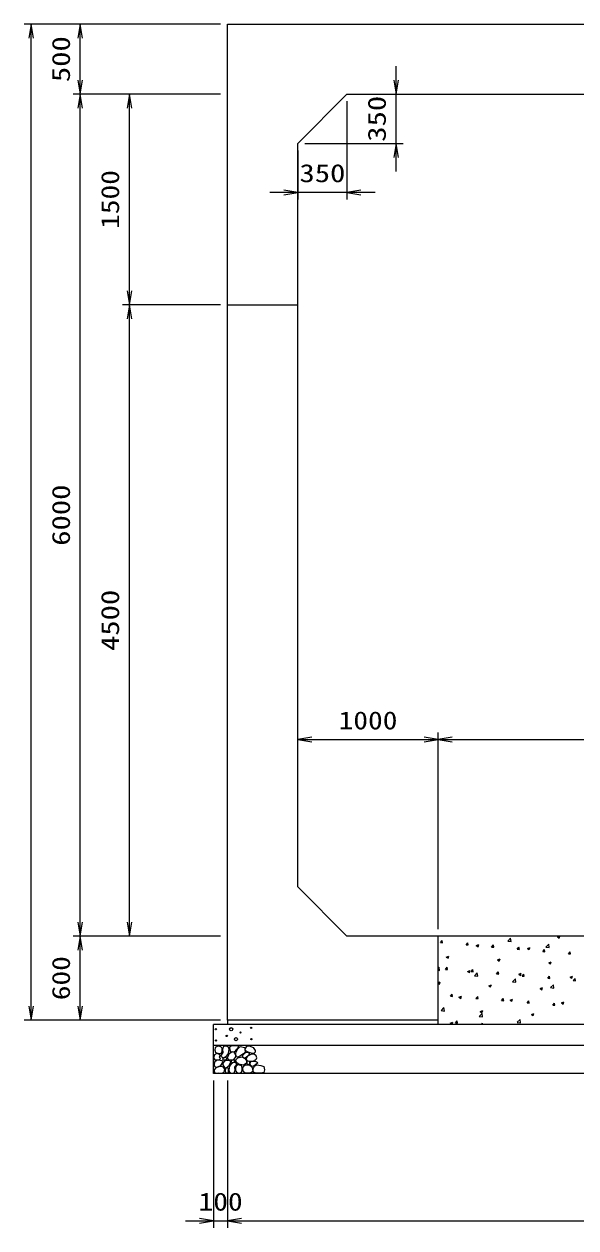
# Model space of a CAD drawing. Units: millimetres at full size. Extents: x 0 to 42050, y 0 to 29700.
# Drawn here: x 28325 to 32256, y 11120 to 19700 of the extents above; entities that cross this region are included whole.
import ezdxf
from ezdxf.enums import TextEntityAlignment as Align

# ---------------------------------------------------------------- set-up
doc = ezdxf.new("R2010")
doc.units = ezdxf.units.MM
for name, color, linetype, lineweight in [('D-DCR-HCHn', 4, 'Continuous', 9), ('D-STR-DIM', 7, 'Continuous', 25), ('D-STR-STRn', 1, 'Continuous', 25)]:
    doc.layers.add(name, color=color, linetype=linetype, lineweight=lineweight)
doc.styles.add('ＭＳ ゴシック', font='')
doc.styles.get('ＭＳ ゴシック').set_extended_font_data('MS Gothic')

# ---------------------------------------------------------------- blocks, each defined once
blk = doc.blocks.new('open_arrow')
at = {"color": 0, "linetype": 'Continuous', "lineweight": -2}
blk.add_lwpolyline([(7.5, 1.25), (0, 0), (7.5, -1.25)], dxfattribs=at)

msp = doc.modelspace()

# ---------------------------------------------------------------- linework, layer by layer
at = {"layer": 'D-DCR-HCHn'}
for p, q in [((31291.168, 13153.815), (31303.413, 13168.408)), ((31291.174, 13153.8), (31306.356, 13152.472)), ((31306.468, 13152.403), (31303.531, 13168.324)), ((31473.352, 13137.876), (31485.598, 13152.469)), ((31473.358, 13137.861), (31488.54, 13136.533)), ((31488.651, 13136.463), (31485.715, 13152.384)), ((31545.871, 13132.481), (31563.656, 13139.308)), ((31545.898, 13132.444), (31558.533, 13123.922)), ((31558.547, 13123.925), (31563.697, 13139.274)), ((31655.537, 13121.936), (31667.782, 13136.53)), ((31670.835, 13120.522), (31667.898, 13136.444)), ((31770.862, 13164.217), (31790.645, 13184.836)), ((31770.89, 13164.16), (31793.48, 13160.656)), ((31793.457, 13160.678), (31790.651, 13184.8)), ((32041.941, 13122.175), (32061.724, 13142.793)), ((32064.536, 13118.636), (32061.73, 13142.758)), ((32124.319, 13194.061), (32139.79, 13200)), ((32124.345, 13194.024), (32136.98, 13185.502)), ((32136.995, 13185.505), (32141.858, 13200)), ((31332.455, 13050.558), (31350.24, 13057.385)), ((31332.482, 13050.521), (31345.116, 13041.999)), ((31345.131, 13042.002), (31350.281, 13057.351)), ((31655.542, 13121.922), (31670.724, 13120.594)), ((31837.722, 13105.997), (31849.967, 13120.591)), ((31837.726, 13105.983), (31852.908, 13104.655)), ((31853.019, 13104.582), (31850.082, 13120.503)), ((31910.903, 13112.138), (31928.687, 13118.965)), ((31910.929, 13112.101), (31923.564, 13103.579)), ((31923.578, 13103.582), (31928.728, 13118.931)), ((32019.906, 13090.058), (32032.152, 13104.651)), ((32019.91, 13090.044), (32035.092, 13088.716)), ((32035.203, 13088.642), (32032.266, 13104.563)), ((32041.969, 13122.117), (32064.559, 13118.614)), ((32202.091, 13074.119), (32214.336, 13088.712)), ((32202.095, 13074.105), (32217.277, 13072.777)), ((32217.387, 13072.701), (32214.45, 13088.623)), ((31275, 12971.987), (31282.162, 12979.452)), ((31275, 12956.824), (31284.996, 12955.274)), ((31284.974, 12955.295), (31282.168, 12979.417)), ((31326.411, 12962.758), (31338.656, 12977.351)), ((31326.417, 12962.744), (31341.599, 12961.415)), ((31341.709, 12961.346), (31338.772, 12977.267)), ((31508.596, 12946.819), (31520.841, 12961.412)), ((31523.893, 12945.406), (31520.956, 12961.327)), ((31697.486, 13030.215), (31715.271, 13037.042)), ((31697.513, 13030.179), (31710.147, 13021.656)), ((31710.162, 13021.659), (31715.312, 13037.008)), ((32062.518, 13009.873), (32080.302, 13016.7)), ((32062.543, 13009.836), (32075.178, 13001.314)), ((32075.192, 13001.317), (32080.343, 13016.666)), ((31275, 12868.038), (31288.438, 12873.196)), ((31283.329, 12857.814), (31288.479, 12873.163)), ((31484.07, 12948.292), (31501.854, 12955.119)), ((31484.096, 12948.256), (31496.731, 12939.734)), ((31496.745, 12939.737), (31501.895, 12955.086)), ((31508.601, 12946.805), (31523.783, 12945.476)), ((31533.458, 12916.791), (31553.241, 12937.41)), ((31533.486, 12916.735), (31556.075, 12913.231)), ((31556.053, 12913.253), (31553.247, 12937.375)), ((31690.781, 12930.88), (31703.026, 12945.473)), ((31690.785, 12930.866), (31705.967, 12929.537)), ((31706.077, 12929.465), (31703.14, 12945.387)), ((31804.537, 12874.748), (31824.32, 12895.367)), ((31804.565, 12874.692), (31827.155, 12871.188)), ((31827.132, 12871.21), (31824.326, 12895.333)), ((31849.101, 12927.95), (31866.886, 12934.777)), ((31849.127, 12927.913), (31861.762, 12919.391)), ((31861.776, 12919.394), (31866.926, 12934.743)), ((31872.965, 12914.941), (31885.21, 12929.534)), ((31872.969, 12914.926), (31888.151, 12913.598)), ((31888.26, 12913.525), (31885.324, 12929.446)), ((32055.15, 12899.001), (32067.395, 12913.595)), ((32055.153, 12898.987), (32070.335, 12897.659)), ((32070.444, 12897.585), (32067.508, 12913.506)), ((32214.132, 12907.607), (32231.917, 12914.434)), ((32214.158, 12907.571), (32226.792, 12899.049)), ((32226.807, 12899.052), (32231.957, 12914.401)), ((32237.335, 12883.062), (32249.58, 12897.655)), ((32237.337, 12883.048), (32252.519, 12881.72)), ((32252.628, 12881.644), (32249.691, 12897.566)), ((31275, 12863.419), (31283.314, 12857.811)), ((31361.655, 12771.701), (31373.9, 12786.294)), ((31376.95, 12770.289), (31374.013, 12786.21)), ((31635.685, 12846.027), (31653.469, 12852.854)), ((31635.711, 12845.991), (31648.345, 12837.469)), ((31648.359, 12837.471), (31653.51, 12852.82)), ((32000.716, 12825.684), (32018.501, 12832.511)), ((32000.741, 12825.648), (32013.376, 12817.126)), ((32013.39, 12817.129), (32018.54, 12832.478)), ((32075.616, 12832.706), (32095.399, 12853.325)), ((32075.644, 12832.649), (32098.234, 12829.146)), ((32098.211, 12829.168), (32095.405, 12853.29)), ((31361.66, 12771.687), (31376.842, 12770.359)), ((31422.268, 12764.104), (31440.053, 12770.931)), ((31422.294, 12764.068), (31434.929, 12755.546)), ((31434.943, 12755.549), (31440.093, 12770.898)), ((31543.839, 12755.762), (31556.084, 12770.355)), ((31543.844, 12755.748), (31559.026, 12754.42)), ((31559.134, 12754.349), (31556.197, 12770.27)), ((31726.024, 12739.823), (31738.269, 12754.416)), ((31726.028, 12739.809), (31741.21, 12738.481)), ((31741.318, 12738.408), (31738.381, 12754.33)), ((31787.299, 12743.761), (31805.084, 12750.588)), ((31787.325, 12743.725), (31799.96, 12735.203)), ((31799.974, 12735.206), (31805.124, 12750.555)), ((31908.209, 12723.884), (31920.454, 12738.477)), ((31908.212, 12723.87), (31923.394, 12722.542)), ((31923.502, 12722.468), (31920.565, 12738.389)), ((32090.393, 12707.945), (32102.638, 12722.538)), ((32090.396, 12707.931), (32105.578, 12706.603)), ((32105.686, 12706.528), (32102.749, 12722.449)), ((32152.331, 12723.419), (32170.116, 12730.246)), ((32152.356, 12723.383), (32164.99, 12714.861)), ((32165.004, 12714.864), (32170.155, 12730.213)), ((31296.054, 12669.365), (31315.837, 12689.983)), ((31296.081, 12669.31), (31318.671, 12665.806)), ((31318.649, 12665.827), (31315.843, 12689.949)), ((31567.133, 12627.322), (31586.916, 12647.941)), ((31567.16, 12627.267), (31589.75, 12623.763)), ((31573.883, 12661.838), (31591.668, 12668.665)), ((31573.909, 12661.803), (31586.543, 12653.281)), ((31586.557, 12653.284), (31591.707, 12668.633)), ((31589.728, 12623.785), (31586.922, 12647.907)), ((31938.914, 12641.496), (31956.699, 12648.323)), ((31938.939, 12641.46), (31951.574, 12632.938)), ((31951.588, 12632.941), (31956.738, 12648.29)), ((31360.466, 12579.916), (31378.251, 12586.742)), ((31360.492, 12579.88), (31373.127, 12571.358)), ((31373.141, 12571.361), (31378.291, 12586.71)), ((31396.898, 12580.644), (31409.143, 12595.237)), ((31396.903, 12580.63), (31412.085, 12579.302)), ((31412.192, 12579.232), (31409.255, 12595.153)), ((31583.526, 12570), (31591.328, 12579.298)), ((31593.138, 12570), (31591.439, 12579.213)), ((31838.212, 12585.28), (31857.995, 12605.899)), ((31838.239, 12585.224), (31860.829, 12581.721)), ((31860.807, 12581.742), (31858.001, 12605.865))]:
    msp.add_line(p, q, dxfattribs=at)
for points in [[(29682.281, 12353.808), (29675.346, 12333.005), (29684.592, 12319.136), (29707.707, 12316.824), (29723.488, 12323.599), (29716.952, 12339.939), (29721.575, 12349.185), (29712.33, 12358.431), (29698.461, 12363.053)], [(29726.198, 12411.594), (29705.395, 12416.217), (29686.904, 12406.971), (29684.592, 12386.168), (29689.215, 12369.988), (29712.33, 12363.053), (29728.51, 12363.053), (29735.444, 12374.611), (29735.444, 12400.037)], [(29744.69, 12413.906), (29737.756, 12393.102), (29740.067, 12369.988), (29723.887, 12344.562), (29744.69, 12333.005), (29767.805, 12344.562), (29781.673, 12363.053), (29786.296, 12393.102), (29781.673, 12409.283), (29767.805, 12416.217)], [(29783.985, 12358.431), (29772.427, 12330.693), (29781.673, 12319.136), (29809.411, 12319.136), (29820.968, 12323.759), (29832.525, 12339.939), (29832.525, 12353.808), (29820.968, 12372.299), (29807.099, 12374.611)], [(29848.447, 12336.214), (29835.689, 12340.569), (29834.425, 12368.678), (29847.512, 12397.359), (29864.448, 12413.536), (29896.403, 12407.032), (29899.133, 12371.913), (29888.816, 12359.876), (29860.739, 12344.301)], [(29879.798, 12345.711), (29881.454, 12339.566), (29887.011, 12335.193), (29899.19, 12333.302), (29910.305, 12339.802), (29920.592, 12349.138), (29929.858, 12357.333), (29929.635, 12363.462), (29923.736, 12368.875), (29909.203, 12370.356), (29896.47, 12364.383), (29887.011, 12355.165), (29882.281, 12350.556)], [(29907.012, 12379.601), (29900.964, 12385.086), (29899.897, 12390.792), (29903.414, 12403.305), (29913.71, 12417.61), (29936.004, 12416.105), (29957.571, 12405.811), (29972.195, 12385.597), (29970.021, 12372.456), (29963.02, 12365.716), (29951.769, 12363.215), (29935.511, 12367.483), (29914.289, 12374.481)], [(29968.372, 12311.832), (29973.688, 12316.874), (29980.476, 12325.68), (29982.145, 12333.275), (29978.144, 12347.685), (29964.088, 12358.67), (29943.907, 12357.89), (29916.698, 12343.001), (29907.086, 12330.757), (29910.152, 12316.784), (29919.778, 12310.04), (29928.599, 12309.145), (29942.363, 12309.524), (29955.808, 12311.002)], [(29726.155, 12277.009), (29743.277, 12302.692), (29741.137, 12309.112), (29717.594, 12315.533), (29696.192, 12313.393), (29681.21, 12300.551), (29679.07, 12285.57), (29681.21, 12270.588), (29698.332, 12266.308)], [(29734.716, 12223.503), (29749.698, 12229.924), (29753.978, 12251.326), (29745.417, 12266.308), (29730.435, 12270.588), (29711.173, 12268.448), (29689.771, 12259.887), (29679.07, 12247.045), (29679.07, 12232.064), (29685.49, 12223.503), (29711.173, 12225.643)], [(29749.313, 12333.005), (29737.756, 12323.759), (29742.379, 12316.824), (29758.559, 12316.824), (29765.493, 12319.136), (29770.116, 12328.382), (29763.182, 12335.316)], [(29786.082, 12277.009), (29796.783, 12302.692), (29788.222, 12313.393), (29762.539, 12313.393), (29751.838, 12309.112), (29741.137, 12294.131), (29741.137, 12281.289), (29751.838, 12264.167), (29764.679, 12262.027)], [(29822.466, 12225.643), (29828.886, 12244.905), (29826.746, 12266.308), (29841.728, 12289.85), (29822.466, 12300.551), (29801.063, 12289.85), (29788.222, 12272.728), (29783.941, 12244.905), (29788.222, 12229.924), (29801.063, 12223.503)], [(29818.185, 12300.551), (29828.886, 12309.112), (29824.606, 12315.533), (29809.624, 12315.533), (29803.204, 12313.393), (29798.923, 12304.832), (29805.344, 12298.411)], [(29839.588, 12227.783), (29858.85, 12223.503), (29875.972, 12232.064), (29878.112, 12251.326), (29875.968, 12274.878), (29852.429, 12282.327), (29837.447, 12278.603), (29831.027, 12262.027), (29831.027, 12238.484)], [(29888.203, 12279.532), (29852.829, 12286.129), (29837.782, 12298.266), (29833.03, 12317.263), (29847.713, 12331.629), (29876.323, 12339.69), (29897.97, 12326.761), (29911.961, 12309.347), (29908.002, 12291.67)], [(29887.352, 12273.637), (29902.306, 12282.556), (29928.44, 12282.292), (29949.93, 12263.525), (29953.643, 12234.899), (29939.853, 12224.245), (29903.098, 12221.871), (29886.731, 12231.633), (29882.172, 12254.06)], [(29924.971, 12285.265), (29929.183, 12288.446), (29932.686, 12293.505), (29932.81, 12300.431), (29928.414, 12306.067), (29920.769, 12307.977), (29914.356, 12306.179), (29912.704, 12300.442), (29911.896, 12294.835), (29912.881, 12287.456), (29918.975, 12284.127)], [(29952.597, 12270.331), (29942.895, 12275.079), (29935.89, 12283.822), (29935.719, 12295.084), (29939.942, 12305.627), (29955.189, 12307.625), (29970.054, 12308.018), (29984.481, 12302.512), (29986.849, 12293.273), (29974.54, 12282.195), (29959.555, 12273.15)], [(29984.972, 12222.493), (29969.837, 12224.274), (29959.866, 12229.787), (29955.835, 12242.722), (29955.945, 12254.963), (29965.172, 12271.678), (29983.242, 12282.822), (30010.731, 12278.403), (30032.453, 12270.334), (30037.643, 12246.125), (30033.03, 12228.257), (30011.884, 12222.877)], [(29781.801, 12229.924), (29781.801, 12255.606), (29771.1, 12262.027), (29760.399, 12255.606), (29758.259, 12240.625), (29760.399, 12227.783), (29775.381, 12223.503)]]:
    msp.add_lwpolyline(points, close=True, dxfattribs=at)
msp.add_lwpolyline([(29818.432, 12418.547), (29801.093, 12416.446), (29789.258, 12408.701), (29789.626, 12389.819), (29795.514, 12376.087), (29810.025, 12376.185), (29830.107, 12379.153), (29839.799, 12393.689), (29849.082, 12403.492), (29851.884, 12414.345), (29839.099, 12418.547), (29818.082, 12418.547)], dxfattribs=at)
for centre, radius in [((29691.091, 12536.145), 4.5), ((29800.004, 12536.145), 11.25), ((29942.197, 12545.221), 4.5), ((29692.803, 12455.879), 4.5), ((29768.437, 12488.641), 4.5), ((29834.996, 12464.955), 11.25), ((29866.563, 12512.459), 4.5), ((29943.909, 12464.955), 4.5)]:
    msp.add_circle(centre, radius, dxfattribs=at)
at = {"layer": 'D-STR-DIM'}
for p, q in [((29725, 19700), (28325, 19700)), ((28375, 12600), (28375, 19700)), ((29725, 19700), (28675, 19700)), ((28725, 19200), (28725, 19700)), ((30975, 18650), (30975, 19400)), ((29725, 19200), (28675, 19200)), ((29725, 19200), (28675, 19200)), ((28725, 13200), (28725, 19200)), ((29725, 19200), (29025, 19200)), ((29075, 17700), (29075, 19200)), ((30625, 19150), (30625, 18450)), ((30675, 19200), (31025, 19200)), ((30275, 18800), (30275, 18450)), ((30325, 18850), (31025, 18850)), ((30825, 18500), (30075, 18500)), ((29725, 17700), (29025, 17700)), ((29725, 17700), (29025, 17700)), ((29075, 13200), (29075, 17700)), ((30275, 14600), (31275, 14600)), ((31275, 13250), (31275, 14650)), ((31275, 13250), (31275, 14650)), ((31275, 14600), (35775, 14600)), ((29725, 13200), (28675, 13200)), ((29725, 13200), (28675, 13200)), ((28725, 12600), (28725, 13200)), ((29725, 13200), (29025, 13200)), ((29725, 12600), (28325, 12600)), ((29725, 12600), (28675, 12600)), ((29675, 12170), (29675, 11120)), ((29775, 12170), (29775, 11120)), ((29775, 12170), (29775, 11120)), ((29475, 11170), (29975, 11170)), ((29775, 11170), (37275, 11170))]:
    msp.add_line(p, q, dxfattribs=at)
at = {"layer": 'D-STR-STRn'}
for p, q in [((29775, 19700), (37275, 19700)), ((29775, 12600), (29775, 19700)), ((30275, 18850), (30625, 19200)), ((30625, 19200), (36425, 19200)), ((30275, 13550), (30275, 18850)), ((29775, 17700), (30275, 17700)), ((30625, 13200), (30275, 13550)), ((36425, 13200), (30625, 13200)), ((31275, 12570), (31275, 13200)), ((37375, 12570), (29675, 12570)), ((29675, 12220), (29675, 12570)), ((31275, 12600), (29775, 12600)), ((29775, 12600), (29775, 12570)), ((37375, 12420), (29675, 12420)), ((37375, 12220), (29675, 12220))]:
    msp.add_line(p, q, dxfattribs=at)

# ---------------------------------------------------------------- block references
at = {"layer": 'D-STR-DIM', "xscale": 13.3, "yscale": 13.3}
for p, rotation in [((28375, 19700), 270), ((28725, 19700), 270), ((28725, 19200), 90), ((30975, 19200), 90), ((28725, 19200), 270), ((29075, 19200), 270), ((30975, 18850), 270), ((30275, 18500), 180), ((29075, 17700), 90), ((29075, 17700), 270), ((31275, 14600), 180), ((28725, 13200), 90), ((29075, 13200), 90), ((28725, 13200), 270), ((28375, 12600), 90), ((28725, 12600), 90), ((29675, 11170), 180)]:
    msp.add_blockref('open_arrow', p, dxfattribs=dict(at, rotation=rotation))
for p in [(30625, 18500), (30275, 14600), (31275, 14600), (29775, 11170), (29775, 11170)]:
    msp.add_blockref('open_arrow', p, dxfattribs=at)

# ---------------------------------------------------------------- texts
at = {"layer": 'D-STR-DIM', "style": 'ＭＳ ゴシック'}
for s, width, p in [('500', 1.25, (28587.5, 19450)), ('350', 1.25, (30837.5, 19025)), ('1500', 1.2, (28937.5, 18450)), ('6000', 1.25, (28587.5, 16200)), ('4500', 1.25, (28937.5, 15450)), ('600', 1.2, (28587.5, 12900))]:
    msp.add_text(s, height=128.3, rotation=90, dxfattribs=dict(at, width=width)).set_placement(p, align=Align.MIDDLE_CENTER)
for s, width, p in [('350', 1.25, (30450, 18637.5)), ('1000', 1.2, (30775, 14737.5)), ('100', 1.2, (29725, 11307.5))]:
    msp.add_text(s, height=128.3, dxfattribs=dict(at, width=width)).set_placement(p, align=Align.MIDDLE_CENTER)

doc.saveas('drawing.dxf')
